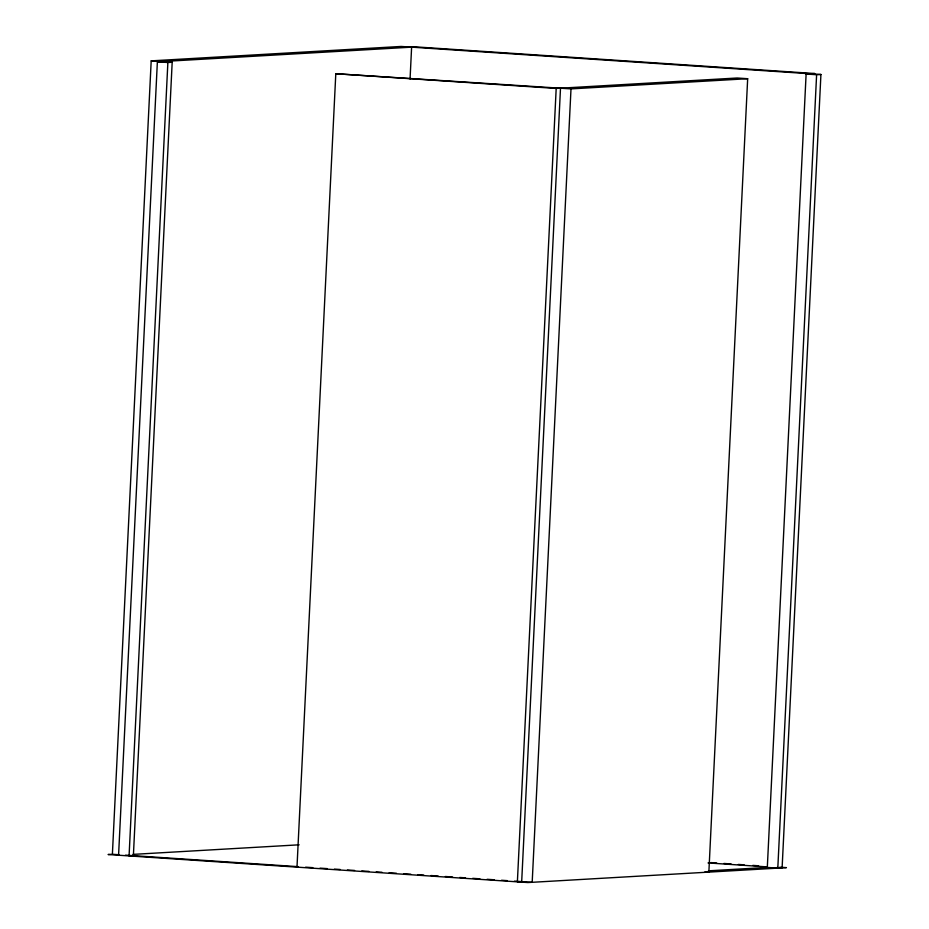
<?xml version="1.0" encoding="UTF-8"?>
<svg xmlns="http://www.w3.org/2000/svg" width="929" height="929" viewBox="0 0 929 929"><rect width="100%" height="100%" fill="white"/><g stroke="black" fill="none" stroke-linecap="round" stroke-linejoin="round"><path stroke-width="1.39" d="M779.861 867.198L786.422 867.64L527.881 882.55L108.078 854.517L112.386 854.274L151.195 60.861L401.119 46.45L820.922 74.483L782.113 867.883L776.865 867.535M118.575 855.226L157.373 61.813L415.925 46.903L814.733 73.53L806.117 74.03L767.308 867.431L708.421 870.833M172.179 62.266L167.87 62.51L129.073 855.923L133.381 855.679L172.179 62.266L151.195 60.861M296.99 867.129L335.799 73.728L570.998 88.894L747.671 78.71L708.862 872.11L704.925 871.843M410.061 79L411.617 47.147M747.671 78.71L737.173 78.001L556.192 88.441L517.383 881.853L521.692 881.598L560.501 88.197M570.998 88.894L532.189 882.306L514.492 881.122M820.922 74.483L816.614 74.726L777.805 868.139L767.308 867.431M132.998 854.39L299.138 844.809M806.117 74.03L816.614 74.726M157.373 61.813L167.87 62.51M335.799 73.728L556.192 88.441M710.906 862.6L716.689 862.983M723.912 863.459L731.135 863.947M738.358 864.434L744.141 864.818M752.815 865.398L758.587 865.782M708.037 862.936L767.284 866.896M112.386 854.274L118.947 854.715M125.508 855.144L298.406 866.687M305.618 867.175L312.818 867.651M320.029 868.139L327.229 868.615M334.428 869.103L340.188 869.486M347.4 869.962L354.599 870.45M361.799 870.926L368.999 871.402M376.21 871.89L381.97 872.273M389.17 872.749L396.369 873.237M403.569 873.713L410.781 874.201M417.98 874.677L423.74 875.06M430.94 875.536L438.151 876.024M445.351 876.5L452.551 876.988M459.75 877.464L465.51 877.847M472.722 878.335L479.921 878.811M487.121 879.287L494.321 879.775M501.532 880.251L507.292 880.634"/></g></svg>
